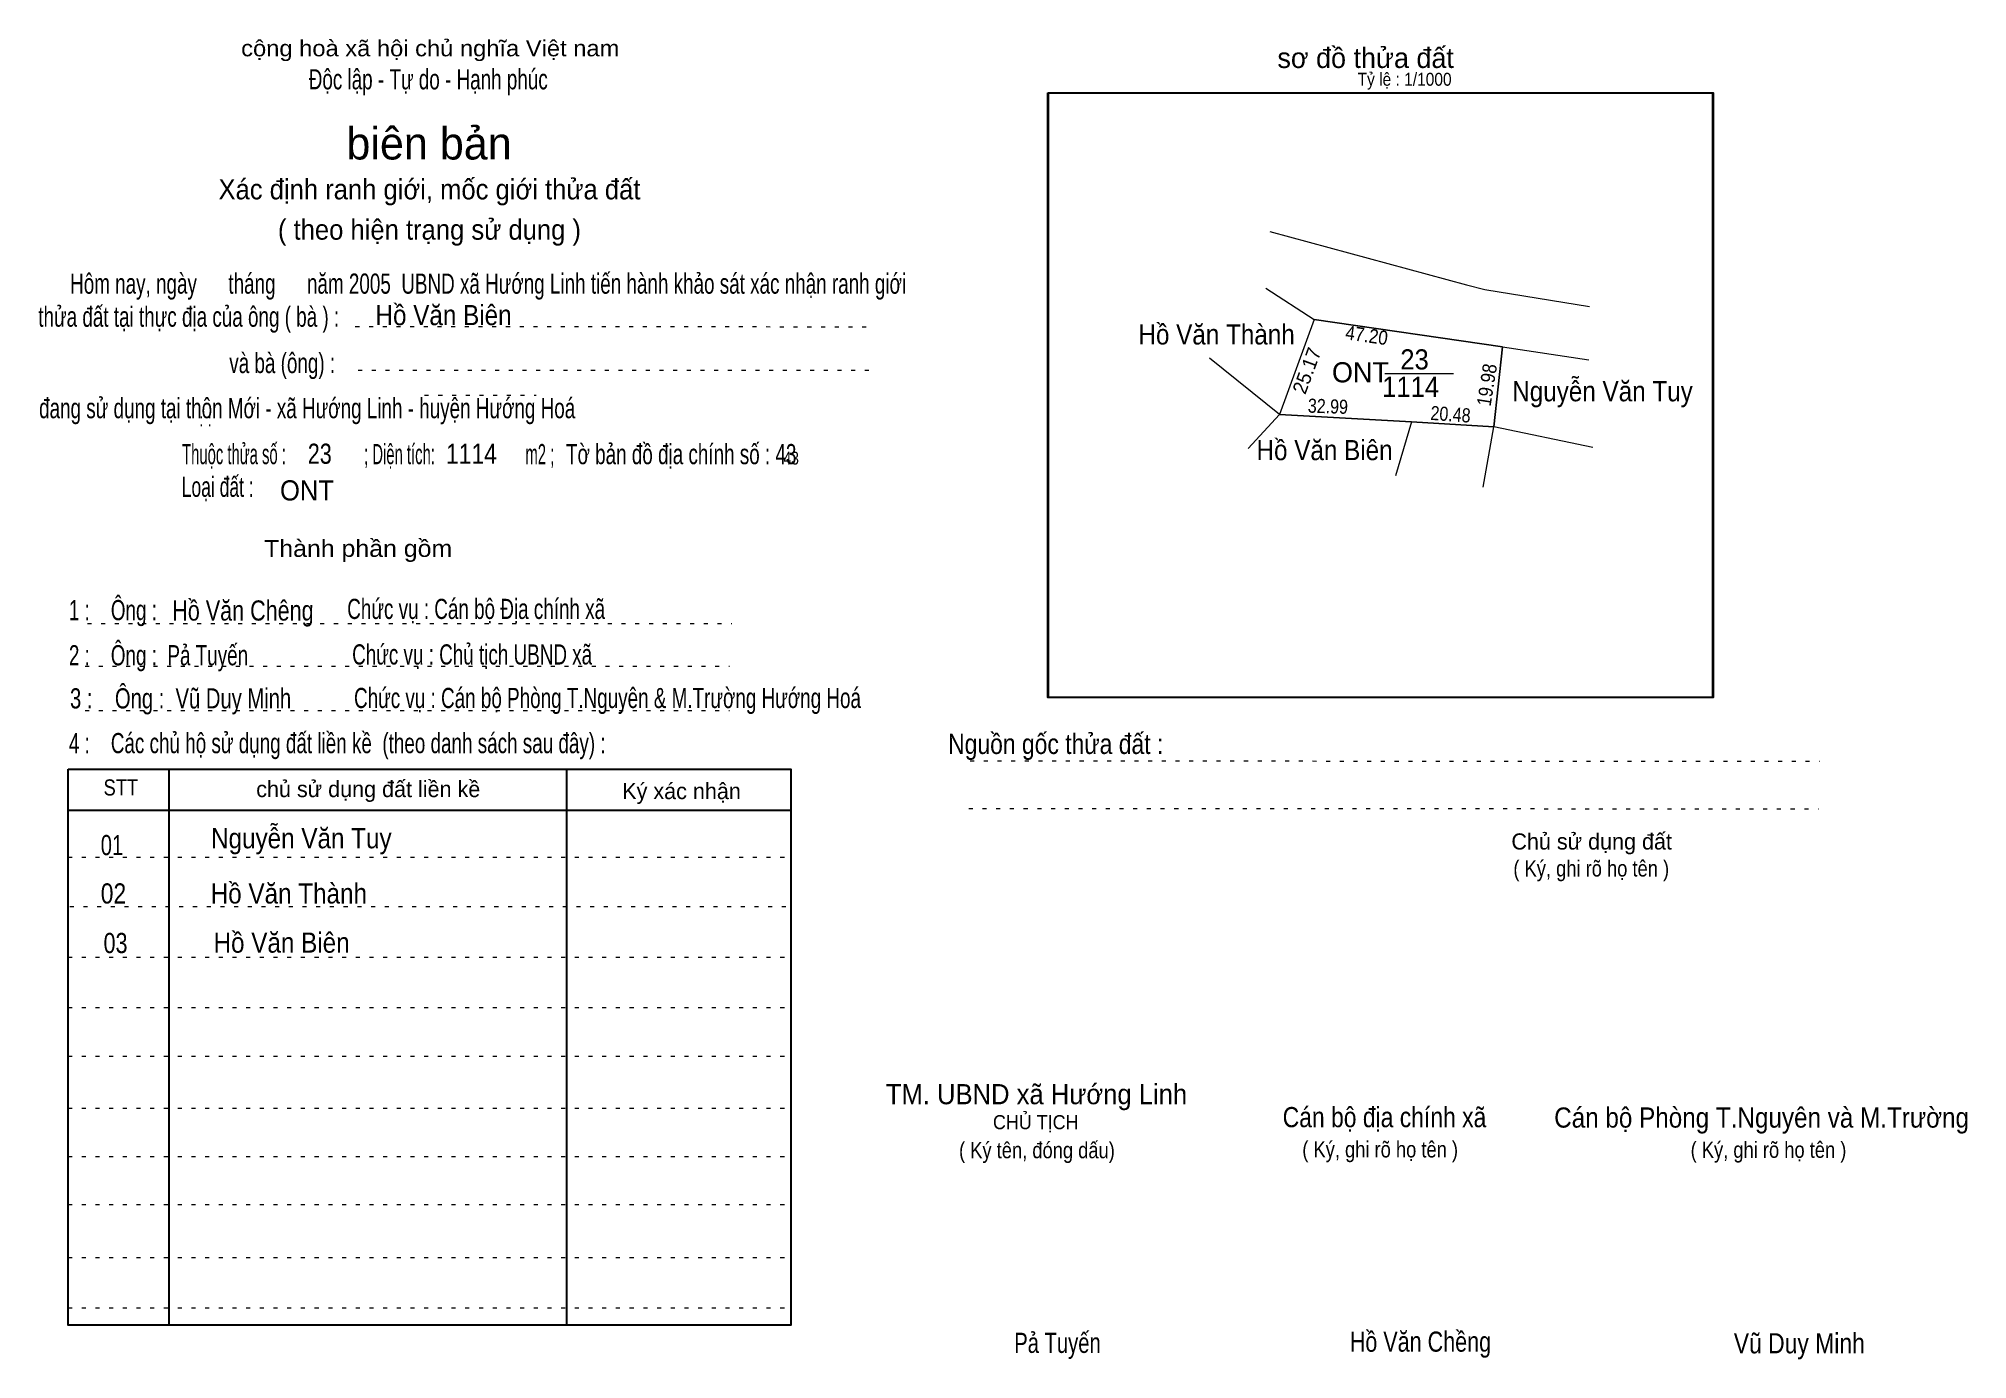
# Model space of a CAD drawing. Header units: centimetres. Extents: x -1.5 to 46.4, y -3.9 to 28.9.
import ezdxf
from ezdxf.enums import TextEntityAlignment as Align

# ---------------------------------------------------------------- set-up
doc = ezdxf.new("R2010")
doc.units = ezdxf.units.CM
doc.header["$LTSCALE"] = 0.2
doc.linetypes.add('DOTTED', pattern=[1.5, 0.3, -1.2])
for name, color, linetype in [('1', 7, 'Continuous'), ('16', 7, 'Continuous'), ('34', 7, 'Continuous'), ('51', 7, 'Continuous')]:
    doc.layers.add(name, color=color, linetype=linetype)
for name, color, linetype, lineweight in [('15', 7, 'Continuous', 13), ('2', 7, 'Continuous', 25), ('22', 7, 'Continuous', 13), ('5', 7, 'DOTTED', 13)]:
    doc.layers.add(name, color=color, linetype=linetype, lineweight=lineweight)

msp = doc.modelspace()

# ---------------------------------------------------------------- linework, layer by layer
at = {"layer": '15'}
msp.add_line((31.93, 20.56), (33.63, 20.56), dxfattribs=at)
at = {"layer": '2'}
msp.add_lwpolyline([(23.56, 27.52), (40.06, 27.52), (40.06, 12.52), (23.56, 12.52)], close=True, dxfattribs=at)
at = {"layer": '22'}
for p, q in [((29.07, 24.08), (33.95, 22.76)), ((28.97, 22.68), (30.17, 21.9)), ((34.85, 21.22), (36.99, 20.9)), ((29.31, 19.54), (28.53, 18.7)), ((32.59, 19.36), (32.19, 18.02)), ((34.37, 17.74), (34.63, 19.24)), ((37.09, 18.72), (34.63, 19.24))]:
    msp.add_line(p, q, dxfattribs=at)
for points in [[(33.95, 22.76), (34.41, 22.64), (37.01, 22.22)], [(30.17, 21.9), (29.31, 19.54), (27.57, 20.94)], [(30.17, 21.9), (34.85, 21.22), (34.63, 19.24), (32.59, 19.36), (29.31, 19.54)]]:
    msp.add_lwpolyline(points, dxfattribs=at)
msp.add_lwpolyline([(32.59, 19.36), (34.63, 19.24), (34.85, 21.22), (30.17, 21.9), (29.31, 19.54)], close=True, dxfattribs=at)
at = {"layer": '5'}
for p, q in [((6.37, 21.73), (19.21, 21.72)), ((6.44, 20.64), (19.25, 20.64)), ((8.09, 20.02), (10.86, 20.02)), ((-0.28, 14.36), (15.72, 14.36)), ((-0.34, 13.3), (15.66, 13.3)), ((-0.34, 12.2), (15.66, 12.2)), ((21.63, 10.95), (42.72, 10.94)), ((21.6, 9.77), (42.69, 9.76)), ((-0.76, 8.56), (17.18, 8.56)), ((-0.72, 7.34), (17.22, 7.34)), ((-0.76, 6.08), (17.18, 6.08)), ((-0.76, 4.83), (17.18, 4.83)), ((-0.76, 3.62), (17.18, 3.62)), ((-0.76, 2.33), (17.18, 2.33)), ((-0.76, 1.13), (17.18, 1.13)), ((-0.76, -0.06), (17.18, -0.06)), ((-0.76, -1.37), (17.18, -1.37)), ((-0.76, -2.62), (17.18, -2.62))]:
    msp.add_line(p, q, dxfattribs=at)
at = {"layer": '5', "linetype": 'Continuous', "lineweight": 25}
for p, q in [((1.74, 10.74), (1.74, -3.05)), ((11.61, 10.74), (11.61, -3.05)), ((-0.76, 9.73), (17.18, 9.73))]:
    msp.add_line(p, q, dxfattribs=at)
for points in [[(23.58, 27.52), (40.08, 27.52), (40.08, 12.52), (23.58, 12.52)], [(-0.76, 10.74), (17.18, 10.74), (17.18, -3.05), (-0.76, -3.05)]]:
    msp.add_lwpolyline(points, close=True, dxfattribs=at)

# ---------------------------------------------------------------- texts
at = {"layer": '1'}
for s, width, p in [('01', 0.75, (0.05, 8.61)), ('02', 0.85, (0.05, 7.41)), ('03', 0.8, (0.12, 6.18))]:
    msp.add_text(s, height=0.5, dxfattribs=dict(at, width=width)).set_placement(p)
at = {"layer": '15', "width": 0.95}
for s, p in [('23', (32.31, 20.66)), ('1114', (31.86, 19.98))]:
    msp.add_text(s, height=0.4999, dxfattribs=at).set_placement(p)
at = {"layer": '16', "width": 0.9}
for s, p in [('Hồ Văn Biên', (8.56, 21.76)), ('Hồ Văn Thành', (27.75, 21.28)), ('Nguyễn Văn Tuy', (37.33, 19.87)), ('Hồ Văn Biên', (30.43, 18.41)), ('Nguyễn Văn Tuy', (5.03, 8.78)), ('Hồ Văn Thành', (4.72, 7.41)), ('Hồ Văn Biên', (4.54, 6.19))]:
    msp.add_text(s, height=0.4999, dxfattribs=at).set_placement(p, align=Align.CENTER)
at = {"layer": '22'}
msp.add_text('ONT', height=0.4999, dxfattribs=at).set_placement((31.32, 20.34), align=Align.CENTER)
at = {"layer": '34'}
for s, height, width, p in [(': : ', 0.32, 0.85, (2.5, 19.25)), ('23', 0.5, 0.8, (5.19, 18.32)), ('1114', 0.5, 0.85, (8.62, 18.32)), ('43', 0.32, 0.8, (17, 18.3)), ('ONT', 0.5, 0.95, (4.5, 17.41))]:
    msp.add_text(s, height=height, dxfattribs=dict(at, width=width)).set_placement(p)
at = {"layer": '5'}
for s, height, width, p in [('cộng hoà xã hội chủ nghĩa Việt nam', 0.4, 1.1, (8.23, 28.43)), ('Độc lập - Tự do - Hạnh phúc', 0.5, 0.7, (8.18, 27.61)), ('Xác định ranh giới, mốc giới thửa đất', 0.5, 0.95, (8.21, 24.88)), ('( theo hiện trạng sử dụng )', 0.5, 0.95, (8.21, 23.88)), ('Thành phần gồm', 0.42, 1.1, (6.44, 16.01)), ('Hồ Văn Chêng', 0.5, 0.8, (3.58, 14.43)), ('Chức vụ : Cán bộ Địa chính xã', 0.5, 0.7, (9.37, 14.47)), ('Chức vụ : Chủ tịch UBND xã', 0.5, 0.7, (9.27, 13.34)), ('Chức vụ : Cán bộ Phòng T.Nguyên & M.Trường Hướng Hoá', 0.5, 0.7, (12.63, 12.26)), ('    Nguồn gốc thửa đất :', 0.5, 0.85, (23.44, 11.12)), ('( Ký, ghi rõ họ tên )', 0.4, 0.85, (37.05, 8.08)), ('CHỦ TỊCH', 0.35, 0.95, (23.26, 1.81)), ('( Ký tên, đóng dấu)', 0.4, 0.85, (23.29, 1.09)), ('( Ký, ghi rõ họ tên )', 0.4, 0.85, (31.81, 1.11)), ('( Ký, ghi rõ họ tên )', 0.4, 0.85, (41.45, 1.1)), ('Pả Tuyến', 0.5, 0.75, (23.8, -3.74)), ('Hồ Văn Chềng', 0.5, 0.8, (32.81, -3.71)), ('Vũ Duy Minh', 0.5, 0.85, (42.215, -3.75))]:
    msp.add_text(s, height=height, dxfattribs=dict(at, width=width)).set_placement(p, align=Align.CENTER)
msp.add_text('sơ đồ thửa đất', height=0.5, dxfattribs=at).set_placement((29.26, 28.14))
for s, height, p in [('biên bản', 0.8, (8.2, 25.87)), ('      chủ sử dụng đất liền kề', 0.4, (6.245, 10.05)), ('   Ký xác nhận', 0.4, (14.245, 10)), ('Chủ sử dụng đất', 0.4, (37.06, 8.75))]:
    msp.add_text(s, height=height, dxfattribs=at).set_placement(p, align=Align.CENTER)
for s, height, width, p in [('   Hôm nay, ngày      tháng      năm 2005  UBND xã Hướng Linh tiến hành khảo sát xác nhận ranh giới ', 0.5, 0.7, (-1.1, 22.54)), ('thửa đất tại thực địa của ông ( bà ) :                                       ', 0.5, 0.7, (-1.5, 21.72)), ('                                     và bà (ông) :', 0.5, 0.7, (-1.57, 20.57)), (' đang sử dụng tại thôn Mới - xã Hướng Linh - huyện Hướng Hoá', 0.5, 0.7, (-1.61, 19.45)), ('Thuộc thửa số :                   ; Diện tích:                      m2 ;                                            ', 0.5, 0.55, (2.07, 18.31)), ('Tờ bản đồ địa chính số : 43', 0.5, 0.7, (11.6, 18.31)), ('Loại đất :  ', 0.5, 0.65, (2.06, 17.5)), ('    1 :    Ông :                                                        ', 0.5, 0.7, (-1.26, 14.44)), ('    2 :    Ông :  Pả Tuyến', 0.5, 0.7, (-1.26, 13.32)), ('    3 :    Ông :  Vũ Duy Minh', 0.5, 0.75, (-1.27, 12.25)), ('    4 :    Các chủ hộ sử dụng đất liền kề  (theo danh sách sau đây) :', 0.5, 0.7, (-1.26, 11.14)), ('STT', 0.4, 0.85, (0.12, 10.09)), ('TM. UBND xã Hướng Linh', 0.5, 0.95, (19.54, 2.43)), ('Cán bộ địa chính xã  ', 0.5, 0.85, (29.39, 1.86)), ('Cán bộ Phòng T.Nguyên và M.Trường', 0.5, 0.9, (36.13, 1.85))]:
    msp.add_text(s, height=height, dxfattribs=dict(at, width=width)).set_placement(p)
at = {"layer": '51', "width": 0.9}
msp.add_text('Tỷ lệ : 1/1000', height=0.32, dxfattribs=at).set_placement((31.25, 27.7))
at = {"layer": '51'}
for s, rotation, width, p in [('47.20', 351.889, 0.9, (30.93, 21.41)), ('19.98', 81, 0.9, (34.55, 19.73)), ('32.99', 358, 0.85, (30.01, 19.59)), ('20.48', 356, 0.85, (33.05, 19.41))]:
    msp.add_text(s, height=0.35, rotation=rotation, dxfattribs=dict(at, width=width)).set_placement(p)
msp.add_text('25.17', height=0.3499, rotation=69.606, dxfattribs=at).set_placement((29.95, 20.02))

doc.saveas('drawing.dxf')
